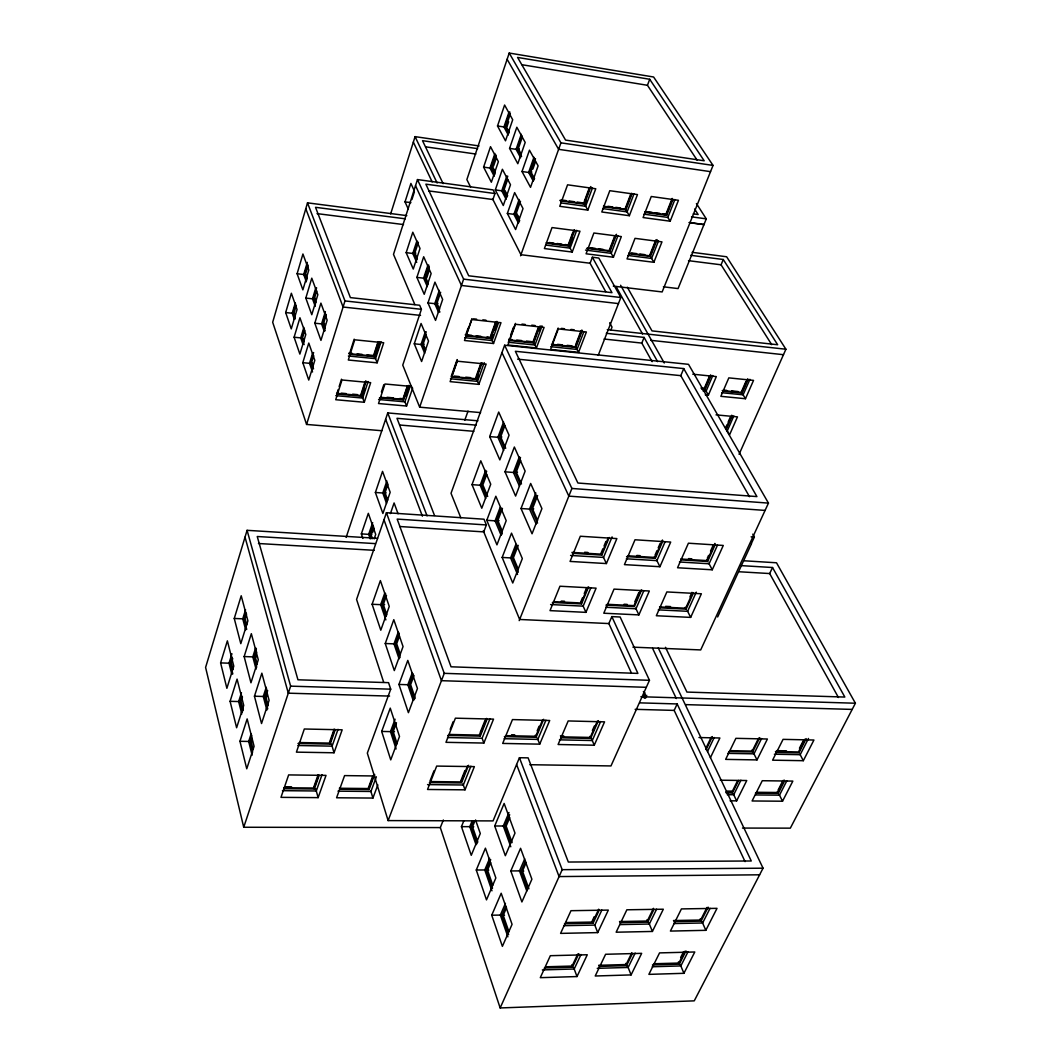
<?xml version="1.0" encoding="UTF-8"?>
<svg xmlns="http://www.w3.org/2000/svg" width="1061" height="1061" viewBox="0 0 1061 1061"><rect width="100%" height="100%" fill="white"/><g stroke="black" fill="none" stroke-linecap="round" stroke-linejoin="round"><path stroke-width="1.5" d="M406.801 215.622L307.504 202.85L272.677 322.265L306.576 424.44L381.827 430.726M285.674 312.557L291.364 293.26L297.04 309.494L291.258 328.897L285.674 312.557L293.831 313.419M297.107 273.738L302.929 254.003L308.791 270.011L302.876 289.865L297.107 273.738L305.343 274.68M295.29 302.876L292.213 313.247L294.268 319.189M307.305 262.372L303.698 274.494L306.35 281.815M295.674 304.043L293.101 312.716L295.263 318.937M307.252 265.038L304.626 273.91L306.854 280.051M296.231 305.595L294.083 312.823L295.17 315.926M308.247 265.157L305.608 274.017L307.279 278.619M294.109 337.226L299.931 317.769L305.793 334.507L299.865 354.082L294.109 337.226L301.457 337.968M305.82 298.088L311.775 278.181L317.836 294.693L311.775 314.719L305.82 298.088L313.234 298.897M303.884 327.438L300.727 337.902L302.849 344.016M315.727 288.115L312.504 298.817L315.236 306.377M304.295 328.645L301.656 337.385L304.149 344.6M315.515 303.95L313.446 298.247L316.602 287.81M304.839 330.196L302.65 337.491L304.149 341.814M316.709 290.913L314.454 298.366L316.006 302.637M377.57 538.325L247.08 530.328L205.595 667.422L243.725 827.262L440.315 827.58L443.352 820.007M302.809 362.676L308.778 343.061L314.812 360.329L308.751 380.063L302.809 362.676L310.263 363.392M314.812 323.207L320.913 303.128L327.159 320.183L320.952 340.382L314.812 323.207L322.332 323.99M312.756 352.769L309.52 363.313L312.531 372M325.369 311.576L321.589 323.91L324.175 331.059M312.531 368.79L310.475 362.835L313.618 352.544M325.223 330.727L322.557 323.366L325.329 314.348M313.724 355.581L311.483 362.928L313.552 368.883M326.337 314.454L323.578 323.472L325.183 327.889M220.608 662.9L227.372 640.844L233.778 666.136L226.882 688.31L220.608 662.9L229.773 663.218M234.256 618.47L241.218 595.765L247.903 620.831L240.794 643.656L234.256 618.47L243.513 618.868M231.948 653.748L229.017 663.191L231.802 674.292M245.568 609.77L242.757 618.828L245.661 629.836M231.935 656.998L230.065 663.045L232.797 673.934M245.767 612.396L243.844 618.616L246.696 629.412M232.73 658.549L231.325 663.085L232.889 669.305M246.563 614.001L245.118 618.682L246.749 624.836M306.576 424.44L344.971 300.939L307.504 202.85M230.091 701.321L237.067 679.106L243.725 705.432L236.616 727.753L230.091 701.321L239.415 701.573M244.149 656.56L251.338 633.682L258.287 659.783L250.953 682.78L244.149 656.56L253.579 656.905M390.647 213.924L415.076 136.644L479.068 145.941M241.457 692.687L238.645 701.546L241.775 713.973M255.701 647.74L252.81 656.878L256.059 669.186M338.207 389.533L336.801 393.963L361.27 396.177L366.032 381.483M339.135 386.575L341.483 379.188M354.175 339.162L349.387 354.281L374.082 356.721L378.963 341.682M241.669 695.366L239.733 701.467L242.385 712.024M256.696 667.197L253.924 656.719L256.417 648.868M242.465 696.931L241.006 701.507L243.301 710.552M256.722 652.051L255.224 656.759L257.213 664.252M408.18 208.898L405.023 201.869L410.912 183.434L414.082 190.383M428.697 190.9L492.914 199.521L494.97 193.54L493.113 189.892L417.477 179.574L393.498 254.361L414.864 304.626M411.907 199.574L414.374 191.908M239.958 741.294L247.147 718.92L254.083 746.334L246.749 768.801L239.958 741.294L249.454 741.467M254.454 696.215L261.855 673.178L269.109 700.366L261.536 723.536L254.454 696.215L264.056 696.493M406.164 252.664L412.795 232.226L420.01 248.473L413.26 269.043L406.164 252.664L413.525 253.552M365.09 381.708L360.806 394.917L361.27 396.177M374.082 353.976L377.981 341.96M251.086 734.013L248.672 741.453L252.12 755.193M266.258 687.263L263.274 696.467L266.868 710.101M365.806 380.859L361.032 395.541L336.576 393.339M378.233 342.57L373.843 356.098L349.149 353.658M252.558 752.435L249.786 741.44L251.775 735.3M267.73 708.854L264.428 696.374L266.802 689.08M362.265 396.801L364.705 389.281M375.063 357.424L379.573 343.552M252.094 738.39L251.099 741.467L253.075 749.318M267.651 690.578L265.754 696.414L268.234 705.764M368.114 381.496L362.729 398.061L335.806 395.647M381.058 341.708L375.541 358.671L348.366 356.005M364.281 402.265L370.674 382.663L341.974 379.984L335.714 399.718L364.281 402.265L362.212 396.681M377.146 362.822L383.697 342.743L354.732 339.799L348.313 360.011L377.146 362.822L375.01 357.305M416.893 240.913L412.795 253.473L416.708 262.385M416.96 259.852L413.883 252.836L417.384 242.12M418.379 242.253L414.878 252.956L417.344 258.566M416.893 277.398L423.684 256.762L431.137 273.552L424.228 294.295L416.893 277.398L424.347 278.261M381.416 391.973L383.83 384.652M428.007 264.932L423.618 278.168L427.318 286.616M427.915 284.812L424.732 277.558L428.83 265.21M429.334 266.868L425.74 277.677L428.286 283.473M243.725 827.262L290.634 686.149L247.08 530.328M429.307 270.078L426.747 277.796L424.732 277.558M405.342 218.818L315.528 207.319L350.382 297.611L419.665 305.25L421.403 309.308L402.756 365.13L419.665 407.172L480.593 412.61M346.125 537.41L387.742 412.928L477.941 420.806M613.298 286.125L662.144 291.947L713.045 165.423L653.603 77.002L509.214 53.05L466.867 179.588L470.553 186.988M414.267 343.804L421.071 323.486L428.525 341.072L421.602 361.509L414.267 343.804L421.761 344.573M427.968 302.929L434.944 282.12L442.649 299.454L435.54 320.395L427.968 302.929L435.54 303.764M425.236 332.013L421.018 344.493L424.718 353.34M439.294 290.329L434.785 303.685L438.604 312.411M379.48 397.822L403.525 399.984L403.034 398.737L407.451 385.66M407.689 386.284L403.273 399.36L380.846 397.331M425.315 351.549L422.132 343.976L426.243 331.801M439.877 312.08L435.938 303.101L439.625 292.186M403.525 399.984L408.432 385.448M426.23 334.944L423.153 344.069L425.7 350.143M440.647 292.305L436.96 303.207L439.586 309.202M405.952 396.138L409.48 385.7M483.604 167.134L490.514 146.67L498.378 161.643L491.349 182.227L483.604 167.134L489.97 168.036L494.227 176.259M497.516 125.98L504.598 105.039L512.702 119.747L505.5 140.821L497.516 125.98L503.935 126.949L508.325 135.039M411.602 386.469L384.971 383.989L378.512 403.525L406.575 406.031L404.931 401.867L410.474 385.448M362.915 538.444L361.35 533.895L368.326 513.325L375.7 534.439L374.188 538.869M375.382 492.49L382.53 471.376L390.183 492.264L382.902 513.484L375.382 492.49L383.591 493.06M406.575 406.031L412.649 388.114M489.97 168.036L494.943 153.447M503.948 126.949L509.028 112.015M494.85 174.495L491.137 167.306L495.301 155.052M508.962 133.222L505.129 126.166L509.93 112.055M496.256 155.198L492.092 167.439L495.063 173.195M510.368 113.766L506.097 126.312L509.174 131.962M493.564 166.047L496.177 158.394M508.657 121.75L507.052 126.458L505.129 126.166M372.676 522.609L368.684 534.346L370.249 538.895M386.88 480.965L382.782 493.007L386.575 503.498M371.377 538.59L369.798 534.041L372.955 524.81M387.199 501.641L383.936 492.636L387.398 482.503M373.538 526.415L370.899 534.121L372.477 538.656M388.021 484.028L385.05 492.715L387.769 500.222M372.53 532.649L374.109 528.02M419.665 407.172L463.617 279.149L417.477 179.574M495.301 189.932L502.383 169.283L510.5 184.733L503.285 205.502L495.301 189.932L501.747 190.808L506.15 199.309M509.572 148.394L516.826 127.254L525.195 142.426L517.808 163.712L509.572 148.394L517.702 149.574M399.652 526.508L483.75 531.893L486.376 524.943L484.015 519.214L386.429 512.702L356.576 599.452L383.605 682.024M501.76 190.808L506.84 176.086M521.296 134.27L516.084 149.336L520.606 157.691M390.421 513.59L394.095 502.954L398.061 513.776M506.402 196.776L502.941 190.105L507.755 176.192M521.588 156.444L517.304 148.58L521.813 135.516M507.662 179.415L503.909 190.237L507.37 196.908M522.291 137.108L518.285 148.712L521.137 153.964M507.357 213.46L514.638 192.611L523.02 208.566L515.606 229.547L507.357 213.46L515.54 214.534M522.012 171.524L529.466 150.185L538.113 165.861L530.527 187.346L522.012 171.524L529.333 172.558M457.119 359.56L451.23 376.403L475.858 378.764L481.283 363.552M466.111 333.844L468.113 328.088M372.106 604.266L380.382 580.592L389.254 606.415L380.793 630.207L372.106 604.266L381.456 604.704M457.397 360.209L451.509 377.04L476.137 379.414L482.118 362.676M496.866 321.377L490.739 338.525L465.885 335.913L471.92 318.658M519.134 199.455L513.909 214.322L518.444 223.089M533.962 157.24L528.617 172.452L533.285 181.086M519.413 221.908L515.129 213.632L519.519 201.152M534.293 179.839L529.877 171.71L534.505 158.527M318.101 774.782L313.804 787.023L314.361 789.013L284.136 788.721M334.188 729.04L329.586 742.13L330.17 744.106L297.969 743.509M318.38 775.777L314.083 788.018L283.871 787.726M334.48 730.021L329.878 743.111L299.295 742.541M520.5 201.285L516.11 213.765L519.691 220.648M535.5 158.673L530.858 171.855L534.545 178.619M314.361 789.013L319.202 775.246M330.17 744.106L335.289 729.557M532.887 169.057L535.46 161.736M384.851 592.86L380.687 604.677L385.859 619.916M322.04 774.663L316.284 790.975L282.451 790.67M338.035 729.345L332.106 746.148L297.862 745.525M386.058 616.282L382.026 604.425L385.74 593.935M386.496 595.5L383.313 604.491L386.854 614.863M318.141 797.633L326.019 775.379L288.645 774.915L280.979 797.355L318.141 797.633L315.674 788.774M334.029 752.779L342.172 729.822L304.321 729L296.417 752.143L334.029 752.779L331.47 743.973M476.11 376.602L481.004 362.915M490.712 335.7L495.726 321.682M496.017 322.305L490.447 337.889L465.607 335.276M520.566 255.781L560.937 142.837L509.214 53.05M478.63 375.408L476.959 380.09L478.856 384.374L450.116 381.642L457.278 361.191L486.137 364.069L478.856 384.374M493.14 334.838L491.548 339.281L493.511 343.512L464.506 340.501L471.84 319.547L500.978 322.703L493.511 343.512M494.731 330.382L497.397 322.955M484.227 362.65L477.53 381.376L450.434 378.777M498.511 322.73L492.145 340.554L464.798 337.69M464.745 420.302L468.034 411.111M385.249 643.523L393.803 619.664L403.047 646.587L394.307 670.579L385.249 643.523L394.772 643.894M398.286 631.958L393.989 643.868L399.082 658.868M399.215 633.112L395.382 643.682L400.103 657.581M399.427 636.189L396.695 643.735L400.368 654.544M632.926 647.157L700.698 649.929L768.456 503.113L688.523 364.334L504.625 345.236L451.018 493.285L460.845 517.848M510.62 335.183L513.444 327.425M539.93 326.059L533.643 343.021L509.24 340.462L515.434 323.393M375.382 543.617L257.239 536.508L297.955 679.796L388.565 682.661L390.713 689.173L367.331 753.124L388.114 820.591L493.047 820.909L519.426 757.726L528.113 757.859L568.338 862.036L751.268 860.988L677.17 703.947L639.703 702.859M472.012 484.638L480.779 460.806L490.739 484.227L481.774 508.219L472.012 484.638L481.787 485.368M489.678 436.601L498.697 412.053L509.055 435.169L499.824 459.89L489.678 436.601L499.559 437.437M381.681 731.44L390.249 708.125L399.506 736.467L390.74 759.875L381.681 731.44L391.257 731.639M398.949 684.451L407.795 660.406L417.45 688.496L408.405 712.674L398.949 684.451L408.644 684.756M546.574 243.274L568.829 246.099L568.192 244.932L572.953 232.054M584.253 201.537L589.134 188.341M538.166 327.889L533.033 341.775L533.643 343.021M574.333 229.773L568.51 245.515L546.269 242.69M589.996 187.452L584.027 203.566L559.996 200.304M485.686 470.368L480.182 485.248L485.726 498.484M503.59 421.986L497.927 437.304L503.683 450.381M568.829 246.099L574.651 230.356M560.314 200.874L584.359 204.136L590.871 186.55M372.398 776.97L368.485 787.554L369.082 789.53L339.613 789.251M539.041 326.974L533.338 342.398L508.935 339.838M373.817 774.941L368.777 788.535L339.321 788.257M570.036 245.502L572.781 238.075M584.996 205.131L586.693 200.556M486.667 471.23L481.628 484.824L486.482 496.362M504.466 448.193L499.426 436.8L504.254 423.79M395.077 719.212L390.475 731.626L396.071 748.973M412.305 672.727L407.848 684.73L413.167 700.379M369.082 789.53L374.679 774.411M539.267 330.555L540.898 326.151M576.733 230.317L570.115 248.155L545.619 245.064M592.423 187.996L585.645 206.272L560.752 202.89M486.774 474.347L482.861 484.904L487.702 496.442M504.956 425.355L500.673 436.893L505.712 448.286M542.065 325.926L534.983 345.024L508.126 342.226M396.297 745.286L391.867 731.586L395.156 722.727M413.26 673.947L409.294 684.61L414.44 699.716M376.363 776.811L370.926 791.466L337.982 791.161M396.469 722.753L393.18 731.613L397.132 743.788M414.029 675.512L410.634 684.65L415.262 698.244M536.415 347.968L544.081 327.385L515.474 324.281L507.94 345.011L536.415 347.968L534.373 343.777M572.224 252.054L579.982 231.205L552.025 227.571L544.399 248.566L572.224 252.054L569.412 246.868M587.821 210.105L595.765 188.752L567.569 184.813L559.757 206.311L587.821 210.105L584.929 205.012M374.785 775.976L344.586 775.604L336.589 797.779L372.928 798.058L377.849 784.861M697.17 160.211L647.449 85.291L649.717 79.27L517.582 57.44L565.566 140.092L704.186 160.781L649.717 79.27M552.383 343.393L558.152 328.035M486.787 520.301L495.832 496.243L506.203 520.646L496.946 544.85L486.787 520.301L495.819 520.898M505.023 471.813L514.36 447.026L525.142 471.124L515.606 496.071L505.023 471.813L514.161 472.53M605.698 291.642L590.075 263.247L592.356 257.239L598.815 258.048L620.831 297.518L598.205 355.382M500.195 507.344L495.076 520.858L501.124 535.274M519.28 456.999L513.418 472.463L519.426 486.084M502.264 533.988L496.601 520.474L501.216 508.285M520.222 483.869L514.983 472.012L520.513 457.424M502.463 508.378L497.834 520.566L502.251 531.07M520.672 460.447L516.243 472.105L521.495 483.975M388.114 820.591L444.241 673.337L386.429 512.702M614.637 236.245L609.319 250.144L609.982 251.298L586.561 248.34M630.725 194.15L625.181 208.646L625.857 209.786L631.971 193.831M615.552 235.277L609.651 250.728L587.807 247.956M631.627 193.261L625.526 209.216L603.484 206.219M609.982 251.298L616.481 234.309M575.712 344.666L580.977 330.939M617.979 235.688L611.216 253.34L585.539 250.104M634.027 193.805L627.104 211.895L602.82 208.606M581.879 330.024L575.447 346.828L551.481 344.308M551.8 344.931L575.765 347.451L582.21 330.647M583.762 331.987L577.051 349.427L550.778 346.682M613.404 257.213L621.335 236.576L593.895 233.009L586.083 253.791L613.404 257.213L610.486 252.067M629.359 215.701L637.475 194.574L609.796 190.701L601.799 211.988L629.359 215.701L626.348 210.635M578.563 352.358L586.401 331.974L558.311 328.923L550.593 349.44L578.563 352.358L576.415 348.18M502.158 557.436L511.521 533.152L522.33 558.59L512.755 583.006L502.158 557.436L511.349 557.967M521.017 508.511L530.672 483.471L541.919 508.604L532.052 533.789L521.017 508.511L530.314 509.147M515.898 544.306L510.606 557.927L517.516 574.452M535.832 492.941L529.558 509.094L536.11 523.948M516.959 545.301L512.171 557.609L518.298 572.211M537.556 523.126L531.19 508.696L536.335 495.447M518.219 545.381L513.431 557.675L518.338 569.359M537.622 495.54L532.463 508.776L537.569 520.328M429.97 781.108L434.015 770.737M450.182 729.331L453.166 721.679M610.897 329.984L612.025 327.106L609.677 322.783M655.764 239.985L649.73 255.263L650.406 256.417L629.04 253.712M672.86 199.548L666.626 215.33L665.923 214.203L672.157 198.42M656.096 240.555L650.061 255.847L628.709 253.141M672.515 198.977L666.281 214.773L644.637 211.815M650.406 256.417L657.051 239.6M658.51 240.953L651.6 258.433L627.953 255.449M674.889 199.521L667.82 217.412L643.974 214.176M653.868 262.292L661.971 241.868L635.009 238.354L627.024 258.924L653.868 262.292L650.844 257.173M670.167 221.205L678.456 200.29L651.268 196.497L643.085 217.558L670.167 221.205L667.82 217.425M519.187 620.619L571.892 488.458L504.625 345.236M460.779 780.883L464.904 770.591M480.142 732.554L485.01 720.406M467.622 765.737L461.137 781.917L430.647 781.572M486.601 718.403L479.904 735.101L449.055 734.451M468.577 765.286L461.495 782.952L429.4 782.594M447.795 735.445L480.288 736.122L486.986 719.424M470.898 766.161L463.325 784.994L427.556 784.61M489.93 718.827L482.105 738.257L447.57 737.554M652.117 361.668L641.812 343.088L644.093 337.411L606.308 333.3M465.01 789.835L474.373 766.626L436.681 766.082L427.543 789.477L465.01 789.835L462.875 783.721M483.869 743.058L493.537 719.119L455.394 718.178L445.965 742.329L483.869 743.058L482.198 738.509M696.427 203.553L706.281 218.858L678.072 288.579L663.39 286.815M475.567 819.967L480.301 833.508L471.256 855.312L461.455 826.652L463.803 820.856M472.145 820.882L469.784 826.665L476.031 844.742M477.105 843.654L471.243 826.771L473.697 820.816M474.943 820.816L472.503 826.784L477.821 842.116M582.476 597.794L580.699 602.064L581.521 603.921L552.383 602.462M584.253 593.523L586.627 587.821M602.834 548.855L601.003 553.258L601.866 555.102L572.396 553.311M604.067 545.911L605.897 541.508M771.745 344.692L721.069 264.799L723.27 259.494L690.671 255.316M587.635 587.317L581.11 602.993L553.59 601.614M608.165 538.02L601.441 554.174L571.972 552.383M581.521 603.921L588.643 586.826M601.866 555.102L609.213 537.463M590.738 588.019L583.165 606.149L550.593 604.545M612.091 536.893L603.51 557.423L570.566 555.447M749.477 496.694L680.791 375.647L683.735 368.591L515.367 351.284L577.887 483.02L756.904 496.588L683.735 368.591M476.283 870.02L485.421 848.177L495.845 877.964L486.495 899.887L476.283 870.02L485.514 869.954M494.705 825.988L504.134 803.456L514.996 833.097L505.341 855.71L494.705 825.988L504.041 826.002M585.937 612.356L596.096 588.152L559.956 586.229L550.009 610.632L585.937 612.356L582.874 605.486M606.401 563.563L616.865 538.59L580.327 536.243L570.062 561.428L606.401 563.563L603.205 556.76M537.198 730.764L539.081 726.268M542.635 719.782L535.712 736.281L505.58 735.644M504.386 736.626L536.11 737.289L543.67 719.292M545.924 720.207L537.847 739.398L504.108 738.708M489.651 858.322L484.758 869.954L491.972 890.829M508.975 812.514L503.285 826.002L510.792 846.771M492.529 888.203L486.283 870.139L490.712 859.649M509.678 814.715L504.864 826.121L510.832 842.593M539.717 744.146L549.704 720.499L512.463 719.583L502.689 743.429L539.717 744.146L537.343 738.151M490.712 862.646L487.543 870.139L492.768 885.179M509.757 817.567L506.15 826.121L512.118 842.593M704.955 386.814L709.676 375.727M710.618 374.918L704.703 388.79L701.401 388.459M701.745 389.055L705.034 389.387L710.963 375.514M705.26 394.811L708.39 395.116L706.122 391.177L712.806 375.514M631.375 672.939L608.855 623.55L611.839 616.613L620.141 616.998L649.465 680.3L610.977 765.936L529.837 764.716M708.39 395.116L716.321 376.602L692.78 374.201M491.734 915.219L501.19 893.256L512.065 924.343L502.383 946.359L491.734 915.219L501.124 915.059M510.805 870.948L520.566 848.296L531.893 879.224L521.893 901.956L510.805 870.948L520.301 870.882M634.863 601.693L638.802 592.595M655.075 555.075L656.958 550.725M658.218 547.821L660.101 543.471M640.565 590.486L633.987 605.632L607.091 604.293M662.449 540.022L654.889 557.436L627.714 555.778M505.434 903.375L500.354 915.073L507.887 936.836M524.757 858.826L519.519 870.882L526.8 891.001M641.653 589.889L634.425 606.56L605.937 605.141M626.547 556.601L655.34 558.338L662.9 540.924M508.617 934.595L501.933 915.338L505.872 906.293M527.582 888.786L521.163 871.081L525.527 861.041M643.775 590.844L635.99 608.762L605.738 607.263M665.088 541.8L656.905 560.632L626.335 558.802M506.508 907.778L503.232 915.311L508.882 931.611M526.216 862.474L522.476 871.081L528.895 888.773M638.894 614.903L649.332 591.004L614.027 589.107L603.789 613.218L638.894 614.903L635.672 608.099M659.929 566.72L670.698 542.065L635.009 539.77L624.438 564.624L659.929 566.72L656.587 559.983M592.383 730.498L594.332 726.056M726.865 424.997L725.578 427.954L726.255 429.135L732.09 415.819M728.164 422.039L730.101 417.596M746.016 381.284L741.374 391.867L742.077 393.034L748.045 379.427M597.343 721.135L590.208 737.435L560.858 736.811M725.91 428.538L731.745 415.236M747.687 378.843L741.732 392.451L722.276 390.528M561.269 737.819L590.632 738.429L598.431 720.644M727.289 430.846L733.841 415.912M749.915 379.308L743.111 394.811L721.825 392.716M600.619 721.546L592.277 740.525L559.465 739.849M745.459 398.724L753.535 380.382L728.827 377.875L720.857 396.323L745.459 398.724L742.342 393.512M594.253 745.22L604.558 721.851L568.192 720.949L558.099 744.504L594.253 745.22L591.441 738.509M739.079 454.307L785.909 349.228L726.626 256.762L692.117 252.319M658.258 647.9L763.045 868.19L694.252 1000.855L500.155 1007.95L562.184 869.675L519.426 757.726M643.178 697.09L645.075 692.86M644.292 698.178L645.605 695.26M689.942 596.839L691.958 592.343M707.302 558.272L708.589 555.407M710.525 551.11L713.111 545.381M692.422 593.258L685.671 608.218L659.557 606.919M714.875 543.418L707.13 560.606L680.738 559.001M645.433 698.204L646.746 695.3M660.008 607.834L686.135 609.133L693.549 592.661M681.202 559.903L707.607 561.508L715.353 544.306M696.268 592.144L687.621 611.308L658.271 609.863M717.475 545.182L709.08 563.776L679.425 561.985M690.658 617.396L701.374 593.775L666.865 591.932L656.335 615.751L690.658 617.396L687.289 610.659M712.249 569.797L723.284 545.447L688.417 543.205L677.555 567.754L712.249 569.797L708.748 563.126M745.061 861.625L674.186 710.406L677.17 703.947M751.36 543.564L754.371 537.052L752.766 534.174M717.66 616.945L751.48 543.762M594.24 916.651L592.25 920.921L593.112 923.176L564.492 923.72M577.701 954.064L572.091 966.054L545.633 966.796M598.683 909.197L592.675 922.049L565.659 922.553M544.386 967.977L572.516 967.181L578.829 953.693M593.112 923.176L599.12 910.325M581.017 954.476L574.2 968.998L542.37 969.913M597.714 932.606L608.324 910.099L570.977 910.696L560.579 933.388L597.714 932.606L594.81 925.112L601.839 910.086M576.998 976.558L587.277 954.754L550.354 955.696L540.288 977.672L576.998 976.558L573.656 967.526M838.442 697.501L769.676 573.55L772.527 567.516L741.493 565.646M705.698 748.734L711.241 737.13M706.122 749.65L712.382 736.586M707.475 751.573L714.225 737.501M710.393 757.713L719.888 737.992L698.974 737.541M631.865 952.685L626.096 964.529L598.629 965.311M653.47 908.335L647.29 921.028L619.518 921.545M599.067 966.425L626.534 965.656L632.316 953.799M619.969 922.659L647.74 922.142L653.934 909.436M635.154 953.096L628.139 967.46L597.25 968.335M656.587 909.197L649.345 924.025L619.757 924.595M631.083 974.913L641.666 953.348L605.606 954.277L595.221 976.001L631.083 974.913L627.555 965.987M652.409 931.452L663.324 909.211L626.865 909.794L616.149 932.208L652.409 931.452L648.748 922.566M737.488 780.869L731.971 792.05L725.711 791.983M758.615 738.151L752.222 751.082L730.114 750.657M726.148 792.899L732.408 792.952L738.628 780.392M728.973 751.546L752.673 751.984L759.782 737.62M740.91 780.246L733.708 794.742L727.183 794.689M761.573 738.536L753.986 753.84L727.634 753.363M730.101 800.803L736.639 800.856L746.758 780.525L720.233 780.206M757.01 759.915L767.408 739.013L735.896 738.337L725.644 759.384L757.01 759.915L753.655 753.191M680.618 957.552L683.576 951.704M684.783 951.332L678.854 963.056L653.603 963.759M706.971 907.473L700.618 920.033L673.496 920.537M652.475 964.913L679.319 964.157L685.99 950.974M673.974 921.638L701.096 921.12L708.164 907.182M688.045 951.73L680.844 965.934L652.25 966.757M710.048 908.335L702.621 922.99L673.722 923.547M683.921 973.308L694.783 951.982L659.557 952.897L648.881 974.369L683.921 973.308L680.234 964.489M705.817 930.325L717.024 908.335L681.427 908.919L670.406 931.081L705.817 930.325L701.984 921.558M778.045 790.206L782.978 780.525M799.463 748.204L803.084 741.108M784.145 780.047L777.793 792.487L756.626 792.288M804.994 739.172L798.482 751.944L775.458 751.52M755.432 793.177L778.257 793.389L784.596 780.949M806.201 738.642L798.946 752.846L775.923 752.421M786.838 780.803L779.503 795.166L755.525 794.941M808.482 738.456L800.193 754.689L774.384 754.212M782.527 801.214L792.846 781.095L762.275 780.724L752.09 800.975L782.527 801.214L779.172 794.503M803.323 760.697L813.933 740.021L783.071 739.358L772.594 760.18L803.323 760.697L799.848 754.039M743.774 560.765L776.506 562.781L855.405 703.231L790.339 828.15L742.475 828.071M564.213 925.669L594.797 925.086M501.933 915.338L504.519 915.285M759.61 874.808L559.081 876.572L516.588 764.517M486.283 870.139L488.816 870.126M562.184 869.675L763.045 868.19M521.163 871.081L523.776 871.068M461.455 826.652L470.527 826.665M471.243 826.771L473.75 826.784M285.197 786.731L291.55 786.798M726.838 791.082L731.533 791.135L732.408 792.952M249.786 741.44L252.399 741.48M776.652 750.644L786.506 750.83M391.867 731.586L394.506 731.639M511.535 734.756L514.704 734.822M560.447 735.803L563.709 735.87M389.586 696.096L288.3 693.178L245.025 537.145M685.685 704.623L852.169 709.411M264.428 696.374L267.067 696.454M635.141 709.332L674.186 710.406M290.634 686.149L390.713 689.173M640.884 696.732L855.405 703.231M444.241 673.337L649.465 680.3M646.308 687.316L441.442 680.685L383.989 519.81M253.924 656.719L256.523 656.812M608.895 623.563L519.638 619.465L483.285 530.752M382.026 604.425L384.599 604.558M561.282 601.083L564.518 601.255M624.067 604.24L627.223 604.399M665.645 606.335L670.539 606.574M258.46 543.511L374.228 550.314M738.681 571.733L769.676 573.55M369.798 534.041L372 534.187M361.35 533.895L369.48 534.399M584.638 552.264L587.913 552.463M636.852 555.447L640.062 555.646M688.523 558.603L691.812 558.802M486.376 524.943L397.172 519.094L451.031 666.799L637.9 673.403L611.839 616.613M751.108 536.839L754.371 537.052M496.601 520.474L499.081 520.646M531.19 508.696L533.749 508.869M383.936 492.636L386.151 492.795M765.087 510.421L568.842 496.124L501.959 352.597M571.892 488.458L768.456 503.113M514.983 472.012L517.503 472.198M399.798 425.023L473.856 431.323M499.426 436.8L501.906 436.999M476.097 425.129L396.986 418.299L434.493 515.434M341.244 393.14L346.138 393.591M352.65 394.175L357.544 394.626M387.013 397.291L393.419 397.875M399.825 398.445L403.034 398.737M378.565 399.493L404.931 401.854M716.029 414.864L737.475 416.867L729.57 434.811L726.613 429.665M454.241 376.071L459.161 376.549M465.726 377.172L470.646 377.65M310.475 362.835L312.478 363.021M348.923 353.048L352.212 353.366M357.146 353.857L362.08 354.347M367.013 354.825L373.591 355.488L374.082 356.721M701.069 387.875L704.358 388.207L705.034 389.387M723.549 390.103L726.785 390.421M731.652 390.899L738.138 391.549M722.621 391.111L742.077 393.034M702.992 390.859L706.109 391.164M422.132 343.976L424.161 344.175M517.622 359.149L680.791 375.647M466.867 334.812L471.535 335.303M476.19 335.793L480.845 336.284M487.052 336.934L490.155 337.265L490.739 338.525M511.893 339.547L508.643 339.202L509.24 340.462M516.773 340.064L521.641 340.568M526.521 341.085L531.402 341.602M557.555 344.348L562.357 344.852M567.144 345.355L571.932 345.859M322.557 323.366L324.586 323.578M604.067 339.029L641.812 343.088M313.446 298.247L315.449 298.473M473.485 318.83L476.601 319.175M482.835 319.852L485.951 320.183M521.959 324.109L525.235 324.454M531.76 325.17L535.036 325.528M561.362 328.379L564.571 328.738M570.977 329.427L574.187 329.785M420.541 315.409L343.074 307.027L305.793 208.725M650.698 340.329L783.482 354.692M344.971 300.939L421.403 309.308M607.277 329.666L785.909 349.228M435.938 303.101L437.981 303.327M618.457 303.592L461.442 285.475L415.527 185.662M463.617 279.149L620.831 297.518M413.883 252.836L415.872 253.075M589.969 263.221L520.951 254.706L492.556 198.818M549.134 242.518L553.908 243.115M557.078 243.526L561.839 244.123M565.022 244.534L568.192 244.932M590.606 247.77L595.274 248.367M598.404 248.765L603.086 249.362M631.666 252.982L636.587 253.606M639.876 254.017L644.796 254.64M317.053 213.619L403.498 224.561M688.496 260.674L721.069 264.799M515.129 213.632L517.092 213.898M405.023 201.869L410.925 202.638M691.52 216.842L706.281 218.858M561.282 199.945L566.083 200.595M569.293 201.033L574.094 201.683M577.303 202.12L582.104 202.784M607.873 206.285L612.595 206.935M615.751 207.359L620.46 208.009M647.382 211.669L652.024 212.306M655.114 212.731L659.743 213.354M662.833 213.778L665.923 214.203M603.815 206.789L625.857 209.786M644.982 212.386L666.626 215.33M494.97 193.54L425.859 184.163L468.71 275.807L611.958 292.664L592.356 257.239M689.239 222.518L703.987 224.521M689.318 222.651L704.066 224.64M693.284 213.858L698.125 214.521L694.61 209.03M502.941 190.105L504.877 190.37L507.649 195.715M529.877 171.71L531.853 171.988M491.137 167.306L493.047 167.585L495.275 171.895M477.636 148.646L422.517 140.675L443.113 183.619M425.633 146.842L475.832 154.044M517.304 148.58L519.253 148.858M710.538 171.657L558.616 149.322L507.131 59.283M560.937 142.837L713.045 165.423M521.999 64.734L647.449 85.291M723.27 259.494L777.647 344.745L651.998 330.886L627.29 287.186M583.709 202.996L584.359 204.136M620.605 285.25L664.266 362.995M616.017 286.497L642.568 334.029M644.093 337.411L657.634 361.668M772.527 567.516L844.848 697.064L686.931 692.077L665.472 647.316M706.653 559.704L707.607 561.508M517.808 215.277L519.24 218.022M575.128 346.204L575.765 347.451M685.22 607.316L686.135 609.133M777.342 791.586L778.257 793.389M751.772 750.167L752.673 751.984M654.438 556.521L655.34 558.338M733.403 794.092L736.639 800.856M415.076 136.644L437.132 183.009M413.352 142.121L432.145 181.895M652.608 648.39L676.308 698.536M643.404 691.493L646.122 697.435M465.315 334.639L465.885 335.913M475.567 378.127L476.137 379.414M700.141 918.932L701.096 921.12M589.783 736.427L590.632 738.429M678.403 961.956L679.319 964.157M646.825 919.914L647.74 922.142M625.658 963.428L626.534 965.656M535.301 735.26L536.11 737.289M387.742 412.928L427.052 515.858M385.634 419.228L422.397 516.176M571.68 964.926L572.516 967.181M479.532 734.079L480.288 736.122M440.315 827.58L500.155 1007.95M370.7 790.75L372.928 798.058"/></g></svg>
